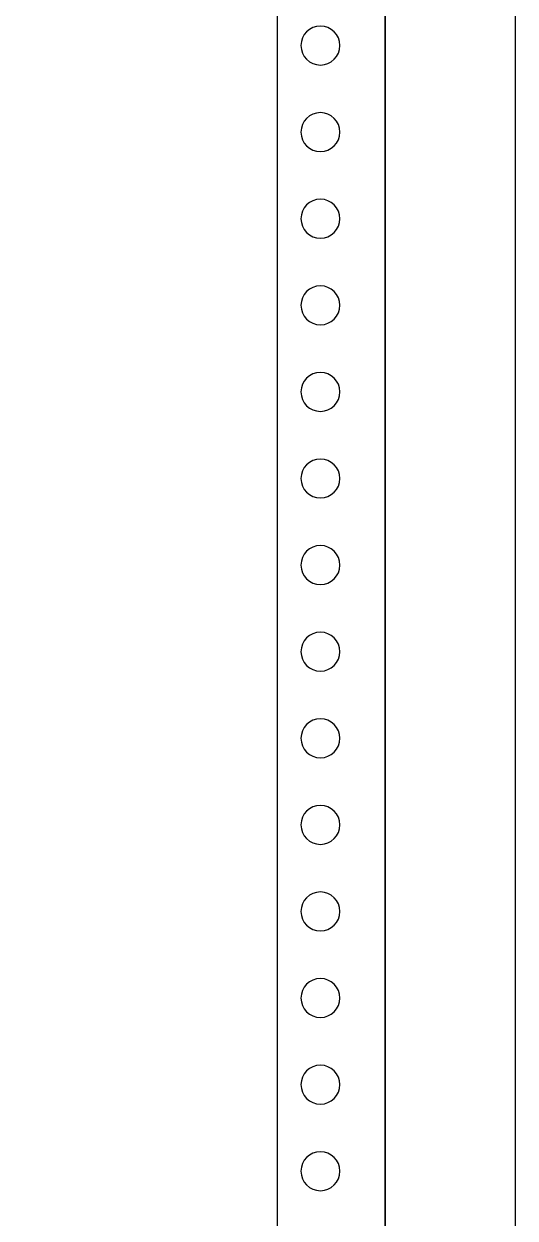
# Model space of a CAD drawing. Extents: x 1461126 to 1461726, y 413223 to 415223.
# Drawn here: x 1461612.8 to 1461726.3, y 413946.9 to 414222.8 of the extents above; entities that cross this region are included whole.
import ezdxf

# ---------------------------------------------------------------- set-up
doc = ezdxf.new("R2010")
doc.units = 0
doc.header["$MEASUREMENT"] = 0
doc.layers.add('LY-JS-BJ', color=7, linetype='Continuous')
doc.layers.add('布置图', color=20, linetype='Continuous')

# ---------------------------------------------------------------- blocks, each defined once
blk = doc.blocks.new('*U16')
at = {"layer": 'LY-JS-BJ', "color": 6}
blk.add_circle((0, 0), 4.5, dxfattribs=at)
blk = doc.blocks.new('*U17')
at = {"layer": 'LY-JS-BJ', "color": 0, "linetype": 'ByBlock', "lineweight": -2, "transparency": 16777216}
for p in [(0, -880), (0, -900), (0, -920), (0, -940), (0, -960), (0, -980), (0, -1000), (0, -1020), (0, -1040), (0, -1060), (0, -1080), (0, -1100), (0, -1120), (0, -1140)]:
    blk.add_blockref('*U16', p, dxfattribs=at)

msp = doc.modelspace()

# ---------------------------------------------------------------- linework, layer by layer
at = {"layer": 'LY-JS-BJ', "color": 6, "ltscale": 50}
msp.add_lwpolyline([(1461696.34, 415167.76), (1461696.34, 413222.76)], dxfattribs=at)
at = {"layer": 'LY-JS-BJ', "color": 6, "lineweight": -3}
msp.add_lwpolyline([(1461671.34, 415107.76), (1461671.34, 413307.76), (1461696.34, 413307.76), (1461696.34, 415107.76)], close=True, dxfattribs=at)
at = {"layer": '布置图', "ltscale": 50}
msp.add_lwpolyline([(1461126.34, 415222.76), (1461726.34, 415222.76), (1461726.34, 413222.76), (1461126.34, 413222.76)], close=True, dxfattribs=at)

# ---------------------------------------------------------------- block references
at = {"layer": 'LY-JS-BJ', "color": 6, "lineweight": -3, "xscale": -1}
msp.add_blockref('*U17', (1461681.34, 415097.76), dxfattribs=at)

doc.saveas('drawing.dxf')
